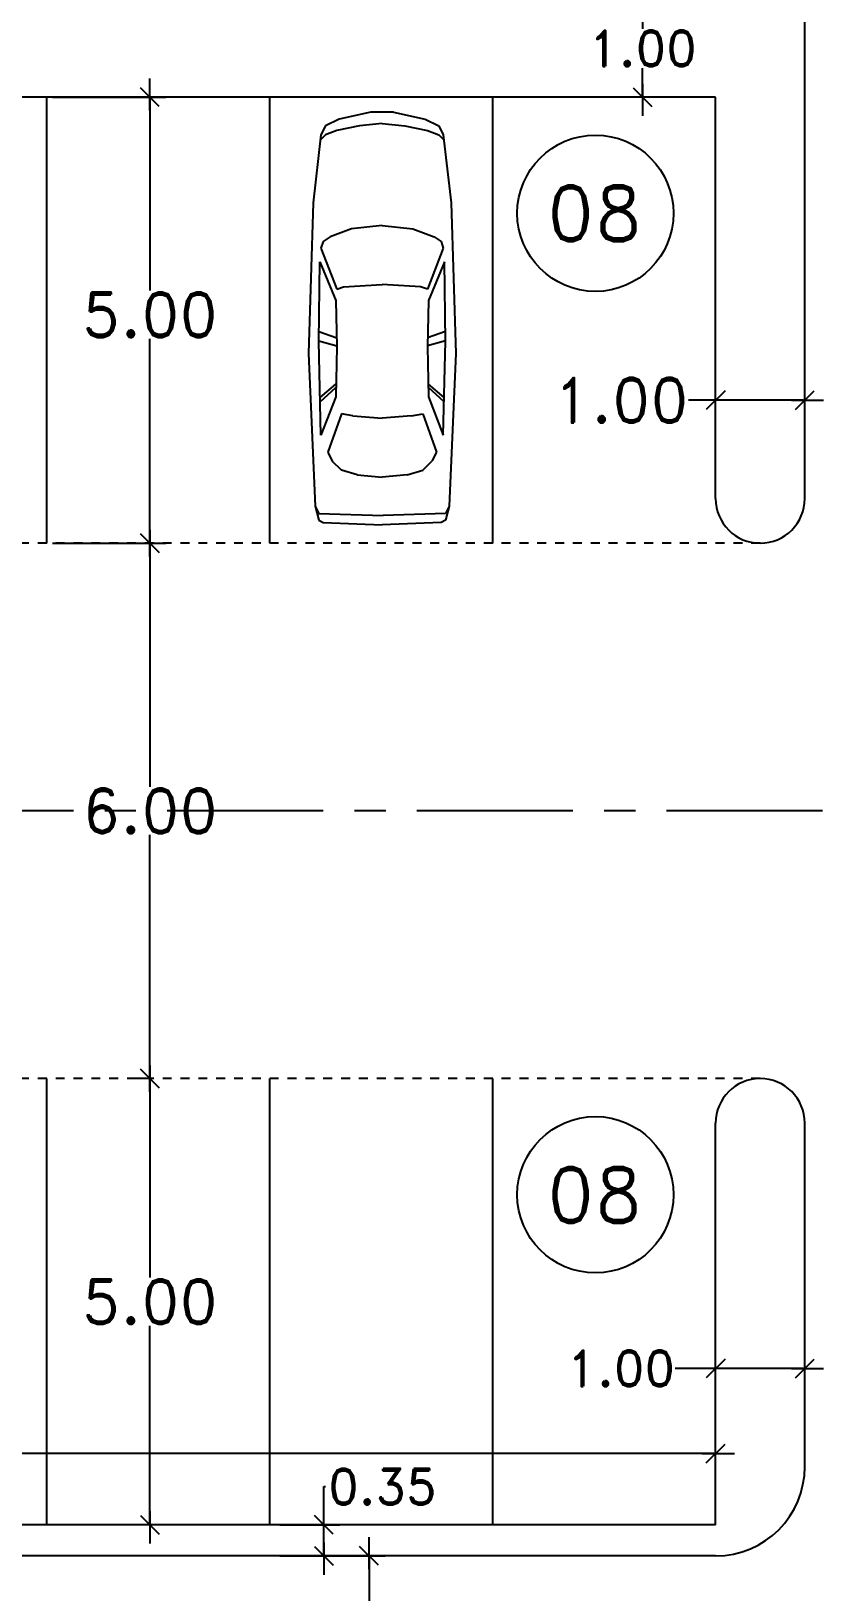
# Model space of a CAD drawing. Header units: millimetres. Extents: x 1590 to 1932, y -48 to 167.
# Drawn here: x 1646.06 to 1655, y 10.91 to 28.4 of the extents above; entities that cross this region are included whole.
import ezdxf

# ---------------------------------------------------------------- set-up
doc = ezdxf.new("R2010")
doc.units = ezdxf.units.MM
doc.header["$LTSCALE"] = 0.1
doc.header["$MEASUREMENT"] = 0
doc.header["$PDMODE"] = 35
doc.header["$PDSIZE"] = 0.75
doc.linetypes.add('CENTERX2', pattern=[4, 2.5, -0.5, 0.5, -0.5])
doc.linetypes.add('DASHED', pattern=[0.75, 0.5, -0.25])
doc.layers.get('0').update_dxf_attribs({"linetype": 'CONTINUOUS'})
doc.layers.get('DEFPOINTS').update_dxf_attribs({"linetype": 'CONTINUOUS'})
for name, color, linetype in [('_KTI_CONTROL', 7, 'CONTINUOUS'), ('C-PRKG-CARS', 1, 'CONTINUOUS'), ('P-FIXT', 1, 'CONTINUOUS'), ('PARED', 4, 'CONTINUOUS'), ('PAREDES', 3, 'CONTINUOUS'), ('TEXT', 3, 'CONTINUOUS')]:
    doc.layers.add(name, color=color, linetype=linetype)
doc.styles.add('ATT', font='txt')
doc.styles.add('ROMAND', font='romand.shx')
doc.dimstyles.new('URBA', dxfattribs={"dimtxt": 20, "dimasz": 0.5, "dimexe": 1.25, "dimexo": 0.63, "dimgap": 0.63, "dimtad": 0, "dimtih": 1, "dimtoh": 1, "dimzin": 1, "dimdsep": 46, "dimtxsty": 'ROMAND', "dimcen": 2.5, "dimclrd": 1, "dimclre": 1, "dimclrt": 3, "dimadec": 0, "dimazin": 0, "dimtfac": 1, "dimtmove": 0, "dimatfit": 3, "dimfxl": 1, "dimtvp": 1, "dimtolj": 1, "dimtzin": 1, "dimarcsym": 0})

# ---------------------------------------------------------------- blocks, each defined once
blk = doc.blocks.new('15PTOI01')
at = {"color": 0, "linetype": 'ByBlock'}
for p, q in [((0, -8.5), (0, 8.5)), ((2, 10.5), (6, 10.5)), ((8, 8.5), (8, -8.5)), ((9.5, 4.375), (9.5, -4.375)), ((11.25, 4.375), (9.5, 4.375)), ((11.25, -4.375), (9.5, -4.375)), ((6, -10.5), (2, -10.5))]:
    blk.add_line(p, q, dxfattribs=at)
for centre, radius, start, end in [((2, 8.5), 2, 90, 180), ((6, 8.5), 2, 0, 90), ((17.766404, -2.827313), 9.712715, 75.184599, 132.137709), ((13.6875, -12.03125), 19.717859, 49.950272, 70.559965), ((23.458333, 0), 4.229167, 313.602819, 46.397181), ((17.766404, 2.827313), 9.712715, 227.862291, 284.815401), ((13.6875, 12.03125), 19.717859, 289.440035, 310.049728), ((2, -8.5), 2, 180, 270), ((6, -8.5), 2, 270, 0)]:
    blk.add_arc(centre, radius, start, end, dxfattribs=at)
at = {"color": 0, "linetype": 'ByBlock', "style": 'ATT'}
for tag, p, flags in [('ITEM', (0, -23), 3), ('ROOM_NUMBER', (0, -32), 1)]:
    blk.add_attdef(tag, p, '', height=6, dxfattribs=dict(at, flags=flags))
blk = doc.blocks.new('ss1')
at = {"layer": '_KTI_CONTROL', "color": 1}
for points in [[(0.141, 0.122, 0), (0.141, 0.122, 0), (0.141, 0.122, 0), (0.141, 0.122, 0), (0.141, 0.122, 0)], [(0.141, 0.122, 0), (0.141, 0.122, 0), (0.141, 0.122, 0), (0.141, 0.122, 0), (0.141, 0.122, 0), (0.141, 0.122, 0), (0.141, 0.122, 0), (0.141, 0.122, 0), (0.141, 0.122, 0), (0.141, 0.122, 0), (0.141, 0.122, 0)]]:
    blk.add_polyline3d(points, dxfattribs=at)
at = {"layer": '_KTI_CONTROL'}
for points in [[(0.141, 0.122, 0), (0.141, 0.122, 0), (0.141, 0.122, 0), (0.141, 0.122, 0)], [(0.141, 0.122, 0), (0.141, 0.122, 0)]]:
    blk.add_polyline3d(points, dxfattribs=at)
at = {"layer": 'P-FIXT', "xscale": 0.0254, "yscale": 0.0254, "zscale": 0.0254}
blk.add_blockref('15PTOI01', (17.719, 12.528), dxfattribs=at)
blk = doc.blocks.new('02PCAR02')
at = {"color": 0, "linetype": 'ByBlock'}
for p, q in [((-180, 28), (-181, 26)), ((-173.74, 29.63), (-180, 28)), ((-177.05, 27.98), (-178, -0.5)), ((-173.74, 29.63), (-177.05, 27.98)), ((-106.5, 32.5), (-173.74, 29.63)), ((-142.5, 27), (-101, 28)), ((-40, 30.5), (-106.5, 32.5)), ((-100.87, 28), (-103, 20)), ((-101, 28), (-66, 27.5)), ((-96.7, 27.94), (-99.5, 20)), ((-10, 27), (-40, 30.5)), ((-181, 26), (-182, 0)), ((-158, 18), (-154, 22)), ((-150, 24), (-154, 22)), ((-133, 18), (-150, 24)), ((-125.5, 20.5), (-142.5, 27)), ((-127.8, 27.33), (-121.5, 20.5)), ((-125.82, 27.37), (-120, 20.5)), ((-66, 27.5), (-83, 20.5)), ((-60, 27), (-78, 20)), ((-57, 26), (-60, 27)), ((-55, 23), (-57, 26)), ((-51.5, 13.5), (-55, 23)), ((-10, 25), (-12.24, 27.24)), ((-6, 25), (-10, 27)), ((-8, 20), (-10, 25)), ((-3, 19), (-6, 25)), ((-160, 11), (-158, 18)), ((-134, 13), (-133, 18)), ((-103.5, 20), (-125.5, 20.5)), ((-83, 20.5), (-103.5, 20)), ((-78, 20), (-77, 17)), ((-77, 17), (-76, 0)), ((-6, 10), (-8, 20)), ((0, 5), (-3, 19)), ((-160, 11), (-161, 0)), ((-134, 13), (-135, 0)), ((-50, 0), (-51.5, 13.5)), ((-5, 0), (-6, 10)), ((-181, -26), (-182, 0)), ((-160, -11), (-161, 0)), ((-134, -13), (-135, 0)), ((-77, -17), (-76, 0)), ((-50, 0), (-51.5, -13.5)), ((-5, 0), (-6, -10)), ((0, -5), (0, 5)), ((-177.05, -27.98), (-178, -0.5)), ((0, -5), (-3, -19)), ((-160, -11), (-158, -18)), ((-134, -13), (-133, -18)), ((-51.5, -13.5), (-55, -23)), ((-6, -10), (-8, -20)), ((-158, -18), (-154, -22)), ((-133, -18), (-150, -24)), ((-125.5, -20.5), (-142.5, -27)), ((-127.8, -27.33), (-121.5, -20.5)), ((-125.82, -27.37), (-120, -20.5)), ((-103.5, -20), (-125.5, -20.5)), ((-83, -20.5), (-103.5, -20)), ((-100.87, -28), (-103, -20)), ((-96.7, -27.94), (-99.5, -20)), ((-66, -27.5), (-83, -20.5)), ((-78, -20), (-77, -17)), ((-60, -27), (-78, -20)), ((-8, -20), (-10, -25)), ((-3, -19), (-6, -25)), ((-180, -28), (-181, -26)), ((-150, -24), (-154, -22)), ((-142.5, -27), (-101, -28)), ((-101, -28), (-66, -27.5)), ((-57, -26), (-60, -27)), ((-55, -23), (-57, -26)), ((-10, -27), (-40, -30.5)), ((-10, -25), (-12.24, -27.24)), ((-6, -25), (-10, -27)), ((-173.74, -29.63), (-180, -28)), ((-173.74, -29.63), (-177.05, -27.98)), ((-106.5, -32.5), (-173.74, -29.63)), ((-40, -30.5), (-106.5, -32.5))]:
    blk.add_line(p, q, dxfattribs=at)
blk = doc.blocks.new('UTP1$0$DIMBLOCK')
at = {"color": 1}
blk.add_line((-7.5, 0), (10.5, 0), dxfattribs=at)
at = {"color": 4}
blk.add_line((-5.25, -5.25), (5.25, 5.25), dxfattribs=at)
blk = doc.blocks.new('*D286')
at = {"color": 1, "linetype": 'Continuous', "transparency": 16777216}
for p, q in [((1649.298, 11.315), (1650.029, 11.315)), ((1649.849, 11.295), (1649.849, 10.07)), ((1649.849, 8.336), (1649.849, 9.53)), ((1649.298, 8.316), (1650.029, 8.316))]:
    blk.add_line(p, q, dxfattribs=at)
at = {"layer": 'DEFPOINTS', "color": 0, "linetype": 'Continuous', "transparency": 16777216}
for p in [(1649.236, 11.315), (1649.236, 8.316), (1649.849, 8.316)]:
    blk.add_point(p, dxfattribs=at)
at = {"color": 1, "linetype": 'Continuous', "transparency": 16777216, "xscale": 0.02, "yscale": 0.02, "zscale": 0.02}
for p, rotation in [((1649.849, 11.315), 90), ((1649.849, 8.316), 270)]:
    blk.add_blockref('UTP1$0$DIMBLOCK', p, dxfattribs=dict(at, rotation=rotation))
at = {"color": 3, "linetype": 'Continuous', "transparency": 16777216, "insert": (1649.849, 9.8), "char_height": 0.5, "attachment_point": 5, "style": 'ROMAND'}
blk.add_mtext('\\A1;3.00', dxfattribs=at)
blk = doc.blocks.new('*D288')
at = {"color": 1, "linetype": 'Continuous', "transparency": 16777216}
for p, q in [((1649.341, 11.665), (1649.341, 12.092)), ((1649.341, 12.092), (1649.361, 12.092)), ((1648.849, 11.665), (1649.521, 11.665)), ((1649.341, 11.335), (1649.341, 11.645)), ((1648.849, 11.315), (1649.521, 11.315))]:
    blk.add_line(p, q, dxfattribs=at)
at = {"layer": 'DEFPOINTS', "color": 0, "linetype": 'Continuous', "transparency": 16777216}
for p in [(1648.786, 11.665), (1648.786, 11.315), (1649.341, 11.315)]:
    blk.add_point(p, dxfattribs=at)
at = {"color": 1, "linetype": 'Continuous', "transparency": 16777216, "xscale": 0.02, "yscale": 0.02, "zscale": 0.02}
for p, rotation in [((1649.341, 11.665), 90), ((1649.341, 11.315), 270)]:
    blk.add_blockref('UTP1$0$DIMBLOCK', p, dxfattribs=dict(at, rotation=rotation))
at = {"color": 2, "linetype": 'Continuous', "transparency": 16777216, "insert": (1650, 12.092), "char_height": 0.4, "attachment_point": 5, "style": 'ROMAND'}
blk.add_mtext('\\A1;0.35', dxfattribs=at)
blk = doc.blocks.new('*D291')
at = {"color": 1, "linetype": 'Continuous', "transparency": 16777216}
for p, q in [((1653.673, 28.665), (1652.736, 28.665)), ((1652.916, 28.645), (1652.916, 28.431)), ((1652.916, 27.685), (1652.916, 27.991)), ((1653.673, 27.665), (1652.736, 27.665))]:
    blk.add_line(p, q, dxfattribs=at)
at = {"layer": 'DEFPOINTS', "color": 0, "linetype": 'Continuous', "transparency": 16777216}
for p in [(1652.916, 28.665), (1653.736, 28.665), (1653.736, 27.665)]:
    blk.add_point(p, dxfattribs=at)
at = {"color": 1, "linetype": 'Continuous', "transparency": 16777216, "xscale": 0.02, "yscale": 0.02, "zscale": 0.02}
for p, rotation in [((1652.916, 28.665), 90), ((1652.916, 27.665), 270)]:
    blk.add_blockref('UTP1$0$DIMBLOCK', p, dxfattribs=dict(at, rotation=rotation))
at = {"color": 2, "linetype": 'Continuous', "transparency": 16777216, "insert": (1652.916, 28.211), "char_height": 0.4, "attachment_point": 5, "style": 'ROMAND'}
blk.add_mtext('\\A1;1.00', dxfattribs=at)
blk = doc.blocks.new('*D292')
at = {"color": 1, "linetype": 'Continuous', "transparency": 16777216}
for p, q in [((1646.298, 27.665), (1647.572, 27.665)), ((1647.392, 27.645), (1647.392, 25.496)), ((1647.392, 22.685), (1647.392, 24.956)), ((1646.298, 22.665), (1647.572, 22.665))]:
    blk.add_line(p, q, dxfattribs=at)
at = {"layer": 'DEFPOINTS', "color": 0, "linetype": 'Continuous', "transparency": 16777216}
for p in [(1646.236, 27.665), (1646.236, 22.665), (1647.392, 22.665)]:
    blk.add_point(p, dxfattribs=at)
at = {"color": 1, "linetype": 'Continuous', "transparency": 16777216, "xscale": 0.02, "yscale": 0.02, "zscale": 0.02}
for p, rotation in [((1647.392, 27.665), 90), ((1647.392, 22.665), 270)]:
    blk.add_blockref('UTP1$0$DIMBLOCK', p, dxfattribs=dict(at, rotation=rotation))
at = {"color": 3, "linetype": 'Continuous', "transparency": 16777216, "insert": (1647.392, 25.226), "char_height": 0.5, "attachment_point": 5, "style": 'ROMAND'}
blk.add_mtext('\\A1;5.00', dxfattribs=at)
blk = doc.blocks.new('*D293')
at = {"color": 1, "linetype": 'Continuous', "transparency": 16777216}
for p, q in [((1646.298, 22.665), (1647.572, 22.665)), ((1647.392, 22.645), (1647.392, 19.935)), ((1647.392, 16.685), (1647.392, 19.395)), ((1647.33, 16.665), (1647.212, 16.665))]:
    blk.add_line(p, q, dxfattribs=at)
at = {"layer": 'DEFPOINTS', "color": 0, "linetype": 'Continuous', "transparency": 16777216}
for p in [(1646.236, 22.665), (1647.392, 16.665), (1647.392, 16.665)]:
    blk.add_point(p, dxfattribs=at)
at = {"color": 1, "linetype": 'Continuous', "transparency": 16777216, "xscale": 0.02, "yscale": 0.02, "zscale": 0.02}
for p, rotation in [((1647.392, 22.665), 90), ((1647.392, 16.665), 270)]:
    blk.add_blockref('UTP1$0$DIMBLOCK', p, dxfattribs=dict(at, rotation=rotation))
at = {"color": 3, "linetype": 'Continuous', "transparency": 16777216, "insert": (1647.392, 19.665), "char_height": 0.5, "attachment_point": 5, "style": 'ROMAND'}
blk.add_mtext('\\A1;6.00', dxfattribs=at)
blk = doc.blocks.new('*D294')
at = {"color": 1, "linetype": 'Continuous', "transparency": 16777216}
for p, q in [((1647.33, 16.665), (1647.212, 16.665)), ((1647.392, 16.645), (1647.392, 14.435)), ((1647.392, 11.685), (1647.392, 13.895)), ((1647.33, 11.665), (1647.212, 11.665))]:
    blk.add_line(p, q, dxfattribs=at)
at = {"layer": 'DEFPOINTS', "color": 0, "linetype": 'Continuous', "transparency": 16777216}
for p in [(1647.392, 16.665), (1647.392, 11.665), (1647.392, 11.665)]:
    blk.add_point(p, dxfattribs=at)
at = {"color": 1, "linetype": 'Continuous', "transparency": 16777216, "xscale": 0.02, "yscale": 0.02, "zscale": 0.02}
for p, rotation in [((1647.392, 16.665), 90), ((1647.392, 11.665), 270)]:
    blk.add_blockref('UTP1$0$DIMBLOCK', p, dxfattribs=dict(at, rotation=rotation))
at = {"color": 3, "linetype": 'Continuous', "transparency": 16777216, "insert": (1647.392, 14.165), "char_height": 0.5, "attachment_point": 5, "style": 'ROMAND'}
blk.add_mtext('\\A1;5.00', dxfattribs=at)
blk = doc.blocks.new('*D296')
at = {"color": 1, "linetype": 'Continuous', "transparency": 16777216}
for p, q in [((1653.736, 23.228), (1653.736, 24.447)), ((1654.736, 23.228), (1654.736, 24.447)), ((1653.736, 24.267), (1653.43, 24.267)), ((1654.716, 24.267), (1653.756, 24.267))]:
    blk.add_line(p, q, dxfattribs=at)
at = {"layer": 'DEFPOINTS', "color": 0, "linetype": 'Continuous', "transparency": 16777216}
for p in [(1654.736, 24.267), (1653.736, 23.165), (1654.736, 23.165)]:
    blk.add_point(p, dxfattribs=at)
at = {"color": 1, "linetype": 'Continuous', "transparency": 16777216, "xscale": 0.02, "yscale": 0.02, "zscale": 0.02, "rotation": 180}
blk.add_blockref('UTP1$0$DIMBLOCK', (1653.736, 24.267), dxfattribs=at)
at = {"color": 1, "linetype": 'Continuous', "transparency": 16777216, "xscale": 0.02, "yscale": 0.02, "zscale": 0.02}
blk.add_blockref('UTP1$0$DIMBLOCK', (1654.736, 24.267), dxfattribs=at)
at = {"color": 3, "linetype": 'Continuous', "transparency": 16777216, "insert": (1652.672, 24.267), "char_height": 0.5, "attachment_point": 5, "style": 'ROMAND'}
blk.add_mtext('\\A1;1.00', dxfattribs=at)
blk = doc.blocks.new('*D297')
at = {"color": 1, "linetype": 'Continuous', "transparency": 16777216}
for p, q in [((1653.736, 12.378), (1653.736, 13.597)), ((1654.736, 12.378), (1654.736, 13.597)), ((1653.736, 13.417), (1653.282, 13.417)), ((1654.716, 13.417), (1653.756, 13.417))]:
    blk.add_line(p, q, dxfattribs=at)
at = {"layer": 'DEFPOINTS', "color": 0, "linetype": 'Continuous', "transparency": 16777216}
for p in [(1654.736, 13.417), (1653.736, 12.315), (1654.736, 12.315)]:
    blk.add_point(p, dxfattribs=at)
at = {"color": 1, "linetype": 'Continuous', "transparency": 16777216, "xscale": 0.02, "yscale": 0.02, "zscale": 0.02, "rotation": 180}
blk.add_blockref('UTP1$0$DIMBLOCK', (1653.736, 13.417), dxfattribs=at)
at = {"color": 1, "linetype": 'Continuous', "transparency": 16777216, "xscale": 0.02, "yscale": 0.02, "zscale": 0.02}
blk.add_blockref('UTP1$0$DIMBLOCK', (1654.736, 13.417), dxfattribs=at)
at = {"color": 2, "linetype": 'Continuous', "transparency": 16777216, "insert": (1652.672, 13.417), "char_height": 0.4, "attachment_point": 5, "style": 'ROMAND'}
blk.add_mtext('\\A1;1.00', dxfattribs=at)
blk = doc.blocks.new('*D326')
at = {"color": 1, "linetype": 'Continuous', "transparency": 16777216}
for p, q in [((1633.736, 11.728), (1633.736, 12.643)), ((1653.736, 11.728), (1653.736, 12.643)), ((1633.756, 12.463), (1641.473, 12.463)), ((1653.716, 12.463), (1643.537, 12.463))]:
    blk.add_line(p, q, dxfattribs=at)
at = {"layer": 'DEFPOINTS', "color": 0, "linetype": 'Continuous', "transparency": 16777216}
for p in [(1633.736, 12.463), (1633.736, 11.665), (1653.736, 11.665)]:
    blk.add_point(p, dxfattribs=at)
at = {"color": 1, "linetype": 'Continuous', "transparency": 16777216, "xscale": 0.02, "yscale": 0.02, "zscale": 0.02, "rotation": 180}
blk.add_blockref('UTP1$0$DIMBLOCK', (1633.736, 12.463), dxfattribs=at)
at = {"color": 1, "linetype": 'Continuous', "transparency": 16777216, "xscale": 0.02, "yscale": 0.02, "zscale": 0.02}
blk.add_blockref('UTP1$0$DIMBLOCK', (1653.736, 12.463), dxfattribs=at)
at = {"color": 3, "linetype": 'Continuous', "transparency": 16777216, "insert": (1642.505, 12.463), "char_height": 0.5, "attachment_point": 5, "style": 'ROMAND'}
blk.add_mtext('\\A1;20.00', dxfattribs=at)

msp = doc.modelspace()

# ---------------------------------------------------------------- linework, layer by layer
at = {"color": 2, "linetype": 'Continuous'}
for p, q in [((1646.2358, 22.6654), (1646.2358, 27.6654)), ((1648.7358, 22.6654), (1648.7358, 27.6654)), ((1651.2358, 22.6654), (1651.2358, 27.6654)), ((1646.2358, 11.6654), (1646.2358, 16.6654)), ((1648.7358, 11.6654), (1648.7358, 16.6654)), ((1651.2358, 11.6654), (1651.2358, 16.6654))]:
    msp.add_line(p, q, dxfattribs=at)
at = {"color": 3, "linetype": 'Continuous'}
msp.add_line((1653.7358, 11.6654), (1633.7358, 11.6654), dxfattribs=at)
at = {"color": 2, "linetype": 'Continuous'}
for centre in [(1652.3871, 26.3631), (1652.3871, 15.3631)]:
    msp.add_circle(centre, 0.8758, dxfattribs=at)
at = {"layer": 'PARED', "color": 4}
for p, q in [((1654.7358, 23.1654), (1654.7358, 28.6261)), ((1653.7358, 27.6654), (1633.7358, 27.6654)), ((1653.7358, 23.1654), (1653.7358, 27.6654)), ((1653.7358, 11.6654), (1653.7358, 16.1654)), ((1654.7358, 12.3154), (1654.7358, 16.1654)), ((1653.7358, 11.3154), (1630.7358, 11.3154))]:
    msp.add_line(p, q, dxfattribs=at)
for centre, radius, start, end in [((1654.2358, 23.1654), 0.5, 180, 360), ((1654.2358, 16.1654), 0.5, 0, 180), ((1653.7358, 12.3154), 1, 270, 0)]:
    msp.add_arc(centre, radius, start, end, dxfattribs=at)
at = {"layer": 'PAREDES', "color": 2, "linetype": 'DASHED'}
for p, q in [((1654.2358, 22.6654), (1631.7358, 22.6654)), ((1654.2358, 16.6654), (1631.7358, 16.6654))]:
    msp.add_line(p, q, dxfattribs=at)
at = {"layer": 'PAREDES', "color": 1, "linetype": 'CENTERX2', "ltscale": 7}
msp.add_line((1657.7358, 19.6654), (1631.7358, 19.6654), dxfattribs=at)

# ---------------------------------------------------------------- block references
at = {"color": 1, "linetype": 'Continuous', "xscale": -1, "rotation": 90}
msp.add_blockref('ss1', (1654.8733, 20.5349), dxfattribs=at)
at = {"color": 1, "linetype": 'Continuous', "rotation": 180}
msp.add_blockref('ss1', (1664.5549, 11.7169), dxfattribs=at)
at = {"layer": 'C-PRKG-CARS', "xscale": 0.02539999999999054, "yscale": 0.02539999999999054, "zscale": 0.02539999999999054, "rotation": 90}
msp.add_blockref('02PCAR02', (1649.9959, 27.4952), dxfattribs=at)

# ---------------------------------------------------------------- texts
at = {"layer": 'TEXT', "color": 2, "style": 'ROMAND'}
for p in [(1651.8419, 26.0488), (1651.8419, 15.0488)]:
    msp.add_text('08', height=0.625, dxfattribs=at).set_placement(p)

# ---------------------------------------------------------------- dimensions: what is measured, and where the dimension line sits
at = {"color": 3, "linetype": 'Continuous'}
for base, p1, p2, angle, picture, middle, dimtype in [((1652.9161, 28.6654), (1653.7358, 27.6654), (1653.7358, 28.6654), 90, '*D291', (1652.9161, 28.2113), 160), ((1654.7358, 13.4171), (1653.7358, 12.3154), (1654.7358, 12.3154), 360, '*D297', (1652.6718, 13.4171), 161), ((1649.3408, 11.3154), (1648.7863, 11.6654), (1648.7863, 11.3154), 90, '*D288', (1649.9998, 12.092), 160)]:
    dim = msp.add_linear_dim(base=base, p1=p1, p2=p2, angle=angle, dimstyle='URBA', override={"dimtxt": 0.4, "dimasz": 0.02, "dimexe": 0.18, "dimexo": 0.0625, "dimgap": 0.02, "dimzin": 0, "dimblk1": 'UTP1$0$DIMBLOCK', "dimblk2": 'UTP1$0$DIMBLOCK', "dimsah": 1, "dimcen": 0.09, "dimclrt": 2, "dimtdec": 4, "dimtofl": 0, "dimtvp": 0, "dimtzin": 0}, dxfattribs=at)
    dim.commit()
    dim.dimension.update_dxf_attribs({"geometry": picture, "text_midpoint": middle, "dimtype": dimtype})
at = {"color": 7, "linetype": 'Continuous'}
for base, p1, p2, angle, picture, middle, dimtype in [((1647.3923, 22.6654), (1646.2358, 27.6654), (1646.2358, 22.6654), 90, '*D292', (1647.3923, 25.2257), 160), ((1654.7358, 24.2671), (1653.7358, 23.1654), (1654.7358, 23.1654), 360, '*D296', (1652.6718, 24.2671), 161), ((1649.849, 8.3158), (1649.2358, 11.3154), (1649.2358, 8.3158), 90, '*D286', (1649.849, 9.8001), 160)]:
    dim = msp.add_linear_dim(base=base, p1=p1, p2=p2, angle=angle, dimstyle='URBA', override={"dimtxt": 0.5, "dimasz": 0.02, "dimexe": 0.18, "dimexo": 0.0625, "dimgap": 0.02, "dimzin": 0, "dimblk1": 'UTP1$0$DIMBLOCK', "dimblk2": 'UTP1$0$DIMBLOCK', "dimsah": 1, "dimcen": 0.09, "dimtdec": 4, "dimtofl": 0, "dimtvp": 0, "dimtzin": 0}, dxfattribs=at)
    dim.commit()
    dim.dimension.update_dxf_attribs({"geometry": picture, "text_midpoint": middle, "dimtype": dimtype})
for base, p1, p2, picture, middle in [((1647.3923, 16.6654), (1646.2358, 22.6654), (1647.3923, 16.6654), '*D293', (1647.3923, 19.6654)), ((1647.3923, 11.6654), (1647.3923, 16.6654), (1647.3923, 11.6654), '*D294', (1647.3923, 14.1654))]:
    dim = msp.add_linear_dim(base=base, p1=p1, p2=p2, angle=90, dimstyle='URBA', override={"dimtxt": 0.5, "dimasz": 0.02, "dimexe": 0.18, "dimexo": 0.0625, "dimgap": 0.02, "dimzin": 0, "dimblk1": 'UTP1$0$DIMBLOCK', "dimblk2": 'UTP1$0$DIMBLOCK', "dimsah": 1, "dimcen": 0.09, "dimtdec": 4, "dimtofl": 0, "dimtmove": 1, "dimtvp": 0, "dimtzin": 0}, dxfattribs=at)
    dim.commit()
    dim.dimension.update_dxf_attribs({"geometry": picture, "text_midpoint": middle})
at = {"linetype": 'Continuous'}
dim = msp.add_linear_dim(base=(1633.7358, 12.4628), p1=(1653.7358, 11.6654), p2=(1633.7358, 11.6654), dimstyle='URBA', override={"dimtxt": 0.5, "dimasz": 0.02, "dimexe": 0.18, "dimexo": 0.0625, "dimgap": 0.02, "dimzin": 0, "dimblk1": 'UTP1$0$DIMBLOCK', "dimblk2": 'UTP1$0$DIMBLOCK', "dimsah": 1, "dimcen": 0.09, "dimtdec": 4, "dimtofl": 0, "dimtvp": 0, "dimtzin": 0}, dxfattribs=at)
dim.commit()
dim.dimension.update_dxf_attribs({"geometry": '*D326', "text_midpoint": (1642.5052, 12.4628), "dimtype": 160})

doc.saveas('drawing.dxf')
